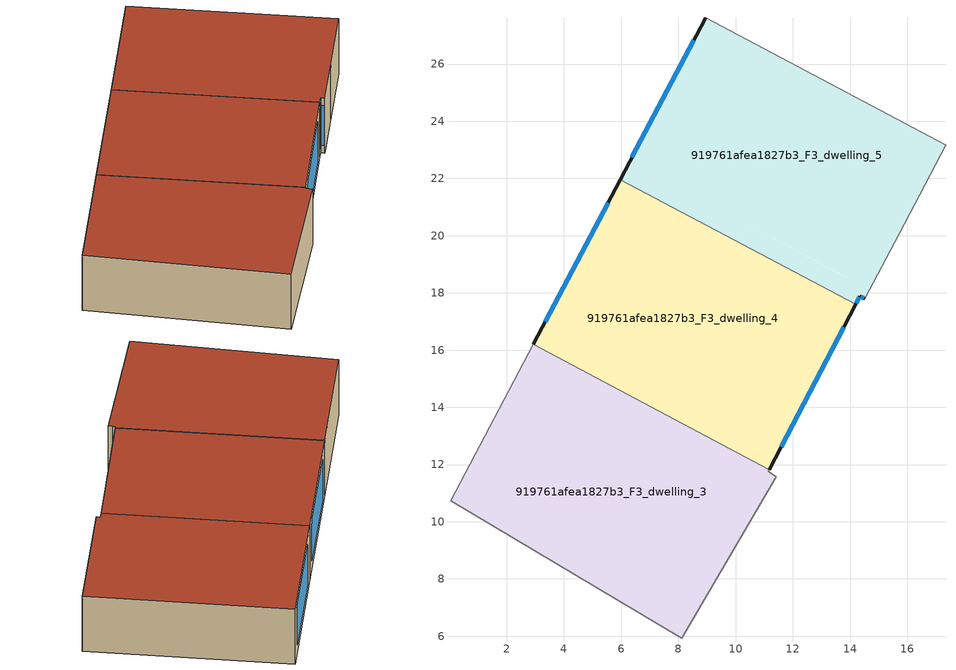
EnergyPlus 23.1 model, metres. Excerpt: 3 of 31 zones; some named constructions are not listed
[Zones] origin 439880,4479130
919761afea1827b3_F3_dwelling_3
 floor to 919761afea1827b3_F2_dwelling_0 (EU_floor_Construction): 11.16,11.79 11.15,11.76 11.27,11.67 11.43,11.57 8.11,5.93 0.03,10.74 2.9,16.16 z9
 floor to 919761afea1827b3_F2_dwelling_1 (EU_floor_Construction): 10.33,12.28 10.31,12.24 2.9,16.16 2.92,16.2 z9
 floor to 919761afea1827b3_F2_dwelling_2 (EU_floor_Construction): 11.18,11.83 11.16,11.79 10.31,12.24 10.33,12.28 z9
 wall to 919761afea1827b3_F3_dwelling_4 (EU_wall_Construction): 11.18,11.83 2.92,16.2 z9:12
 wall adiabatic (EU_wall_Construction): 2.92,16.2 0.03,10.74 8.11,5.93 11.43,11.57 11.27,11.67 11.15,11.76 11.18,11.83 z9:12
 roof outside (EU_roof_Construction): 8.11,5.93 11.43,11.57 11.27,11.67 11.15,11.76 11.18,11.83 2.92,16.2 0.03,10.74 z12
919761afea1827b3_F3_dwelling_4
 floor to 919761afea1827b3_F2_dwelling_1 (EU_floor_Construction): 13.38,18.03 10.33,12.28 2.92,16.2 5.96,21.96 z9
 floor to 919761afea1827b3_F2_dwelling_2 (EU_floor_Construction): 14.2,17.6 11.18,11.83 10.33,12.28 13.38,18.03 z9
 wall outside (EU_wall_Construction): 11.18,11.83 14.2,17.6 / 5.96,21.96 2.92,16.2 z9:12
 wall to 919761afea1827b3_F3_dwelling_5 (EU_wall_Construction): 14.2,17.6 5.96,21.96 z9:12
 window (EU_Window_Construction): 11.6,12.63 13.78,16.8 / 5.54,21.16 3.34,17 z9.42:11.58
 roof outside (EU_roof_Construction): 11.18,11.83 14.2,17.6 5.96,21.96 2.92,16.2 z12
919761afea1827b3_F3_dwelling_5
 floor to 919761afea1827b3_F2_dwelling_3 (EU_floor_Construction): 17.3,23.06 14.68,18.12 6.28,22.57 8.9,27.51 z9
 floor to 919761afea1827b3_F2_dwelling_1 (EU_floor_Construction): 13.7,18.64 13.38,18.03 5.96,21.96 6.28,22.57 z9
 floor to 919761afea1827b3_F2_dwelling_5 (EU_floor_Construction): 17.35,23.17 17.3,23.06 8.9,27.51 8.95,27.62 z9
 floor to 919761afea1827b3_F2_dwelling_2 (EU_floor_Construction): 14.68,18.12 14.51,17.79 14.34,17.88 14.2,17.6 13.38,18.03 13.7,18.64 z9
 wall outside (EU_wall_Construction): 8.95,27.62 5.96,21.96 / 14.2,17.6 14.34,17.88 14.51,17.79 z9:12
 wall to 919761afea1827b3_F3_dwelling_6 (EU_wall_Construction): 17.35,23.17 8.95,27.62 z9:12
 wall to 919761afea1827b3_F3_dwelling_0 (EU_wall_Construction): 14.51,17.79 15.72,20.08 z9:12
 wall to 919761afea1827b3_F3_dwelling_1 (EU_wall_Construction): 15.72,20.07 17.35,23.17 z9:12
 window (EU_Window_Construction): 8.54,26.83 6.38,22.74 / 14.37,17.87 14.49,17.81 / 14.22,17.64 14.32,17.84 z9.42:11.58
 roof outside (EU_roof_Construction): 14.51,17.79 17.35,23.17 8.95,27.62 5.96,21.96 14.2,17.6 14.34,17.88 z12
[HVACTEMPLATE:THERMOSTAT] Constant Heating Setpoint=20; Constant Cooling Setpoint=50
EU_HeatOnly_919761afea1827b3_F0_dwelling_0; EU_HeatOnly_919761afea1827b3_F0_dwelling_1; EU_HeatOnly_919761afea1827b3_F0_dwelling_2; EU_HeatOnly_919761afea1827b3_F0_dwelling_3; EU_HeatOnly_919761afea1827b3_F0_dwelling_4; EU_HeatOnly_919761afea1827b3_F0_dwelling_5; EU_HeatOnly_919761afea1827b3_F0_dwelling_6; EU_HeatOnly_919761afea1827b3_F0_dwelling_7; EU_HeatOnly_919761afea1827b3_F1_dwelling_0; EU_HeatOnly_919761afea1827b3_F1_dwelling_1; EU_HeatOnly_919761afea1827b3_F1_dwelling_2; EU_HeatOnly_919761afea1827b3_F1_dwelling_3; EU_HeatOnly_919761afea1827b3_F1_dwelling_4; EU_HeatOnly_919761afea1827b3_F1_dwelling_5; EU_HeatOnly_919761afea1827b3_F1_dwelling_6; EU_HeatOnly_919761afea1827b3_F1_dwelling_7; EU_HeatOnly_919761afea1827b3_F2_dwelling_0; EU_HeatOnly_919761afea1827b3_F2_dwelling_1; EU_HeatOnly_919761afea1827b3_F2_dwelling_2; EU_HeatOnly_919761afea1827b3_F2_dwelling_3; EU_HeatOnly_919761afea1827b3_F2_dwelling_4; EU_HeatOnly_919761afea1827b3_F2_dwelling_5; EU_HeatOnly_919761afea1827b3_F2_dwelling_6; EU_HeatOnly_919761afea1827b3_F2_dwelling_7; EU_HeatOnly_919761afea1827b3_F3_dwelling_0; EU_HeatOnly_919761afea1827b3_F3_dwelling_1; EU_HeatOnly_919761afea1827b3_F3_dwelling_2; EU_HeatOnly_919761afea1827b3_F3_dwelling_3; EU_HeatOnly_919761afea1827b3_F3_dwelling_4; EU_HeatOnly_919761afea1827b3_F3_dwelling_5; EU_HeatOnly_919761afea1827b3_F3_dwelling_6
[SCHEDULE:CONSTANT]
Name | Hourly Value
EU_AlwaysOn | 1
EU_CoolingOff | 0
[SCHEDULE:FILE] Column Number=1; Rows to Skip at Top=0; Number of Hours of Data=8760; Column Separator=Comma; Interpolate to Timestep=No; Minutes per Item=60; Adjust Schedule for Daylight Savings=Yes
Name | File
EU_Step8_GainSchedule_919761afea1827b3_F2_dwelling_4_f000 | ../../schedules/919761afea1827b3/919761afea1827b3_F2_dwelling_4_f000_gain.csv
EU_Step8_GainSchedule_919761afea1827b3_F2_dwelling_5_f000 | ../../schedules/919761afea1827b3/919761afea1827b3_F2_dwelling_5_f000_gain.csv
EU_Step8_GainSchedule_919761afea1827b3_F2_dwelling_6_f000 | ../../schedules/919761afea1827b3/919761afea1827b3_F2_dwelling_6_f000_gain.csv
EU_Step8_GainSchedule_919761afea1827b3_F2_dwelling_7_f000 | ../../schedules/919761afea1827b3/919761afea1827b3_F2_dwelling_7_f000_gain.csv
EU_Step8_GainSchedule_919761afea1827b3_F3_dwelling_0_f000 | ../../schedules/919761afea1827b3/919761afea1827b3_F3_dwelling_0_f000_gain.csv
EU_Step8_GainSchedule_919761afea1827b3_F3_dwelling_1_f000 | ../../schedules/919761afea1827b3/919761afea1827b3_F3_dwelling_1_f000_gain.csv
EU_Step8_GainSchedule_919761afea1827b3_F3_dwelling_2_f000 | ../../schedules/919761afea1827b3/919761afea1827b3_F3_dwelling_2_f000_gain.csv
EU_Step8_GainSchedule_919761afea1827b3_F3_dwelling_3_f000 | ../../schedules/919761afea1827b3/919761afea1827b3_F3_dwelling_3_f000_gain.csv
EU_Step8_GainSchedule_919761afea1827b3_F3_dwelling_4_f000 | ../../schedules/919761afea1827b3/919761afea1827b3_F3_dwelling_4_f000_gain.csv
EU_Step8_GainSchedule_919761afea1827b3_F3_dwelling_5_f000 | ../../schedules/919761afea1827b3/919761afea1827b3_F3_dwelling_5_f000_gain.csv
EU_Step8_GainSchedule_919761afea1827b3_F3_dwelling_6_f000 | ../../schedules/919761afea1827b3/919761afea1827b3_F3_dwelling_6_f000_gain.csv
